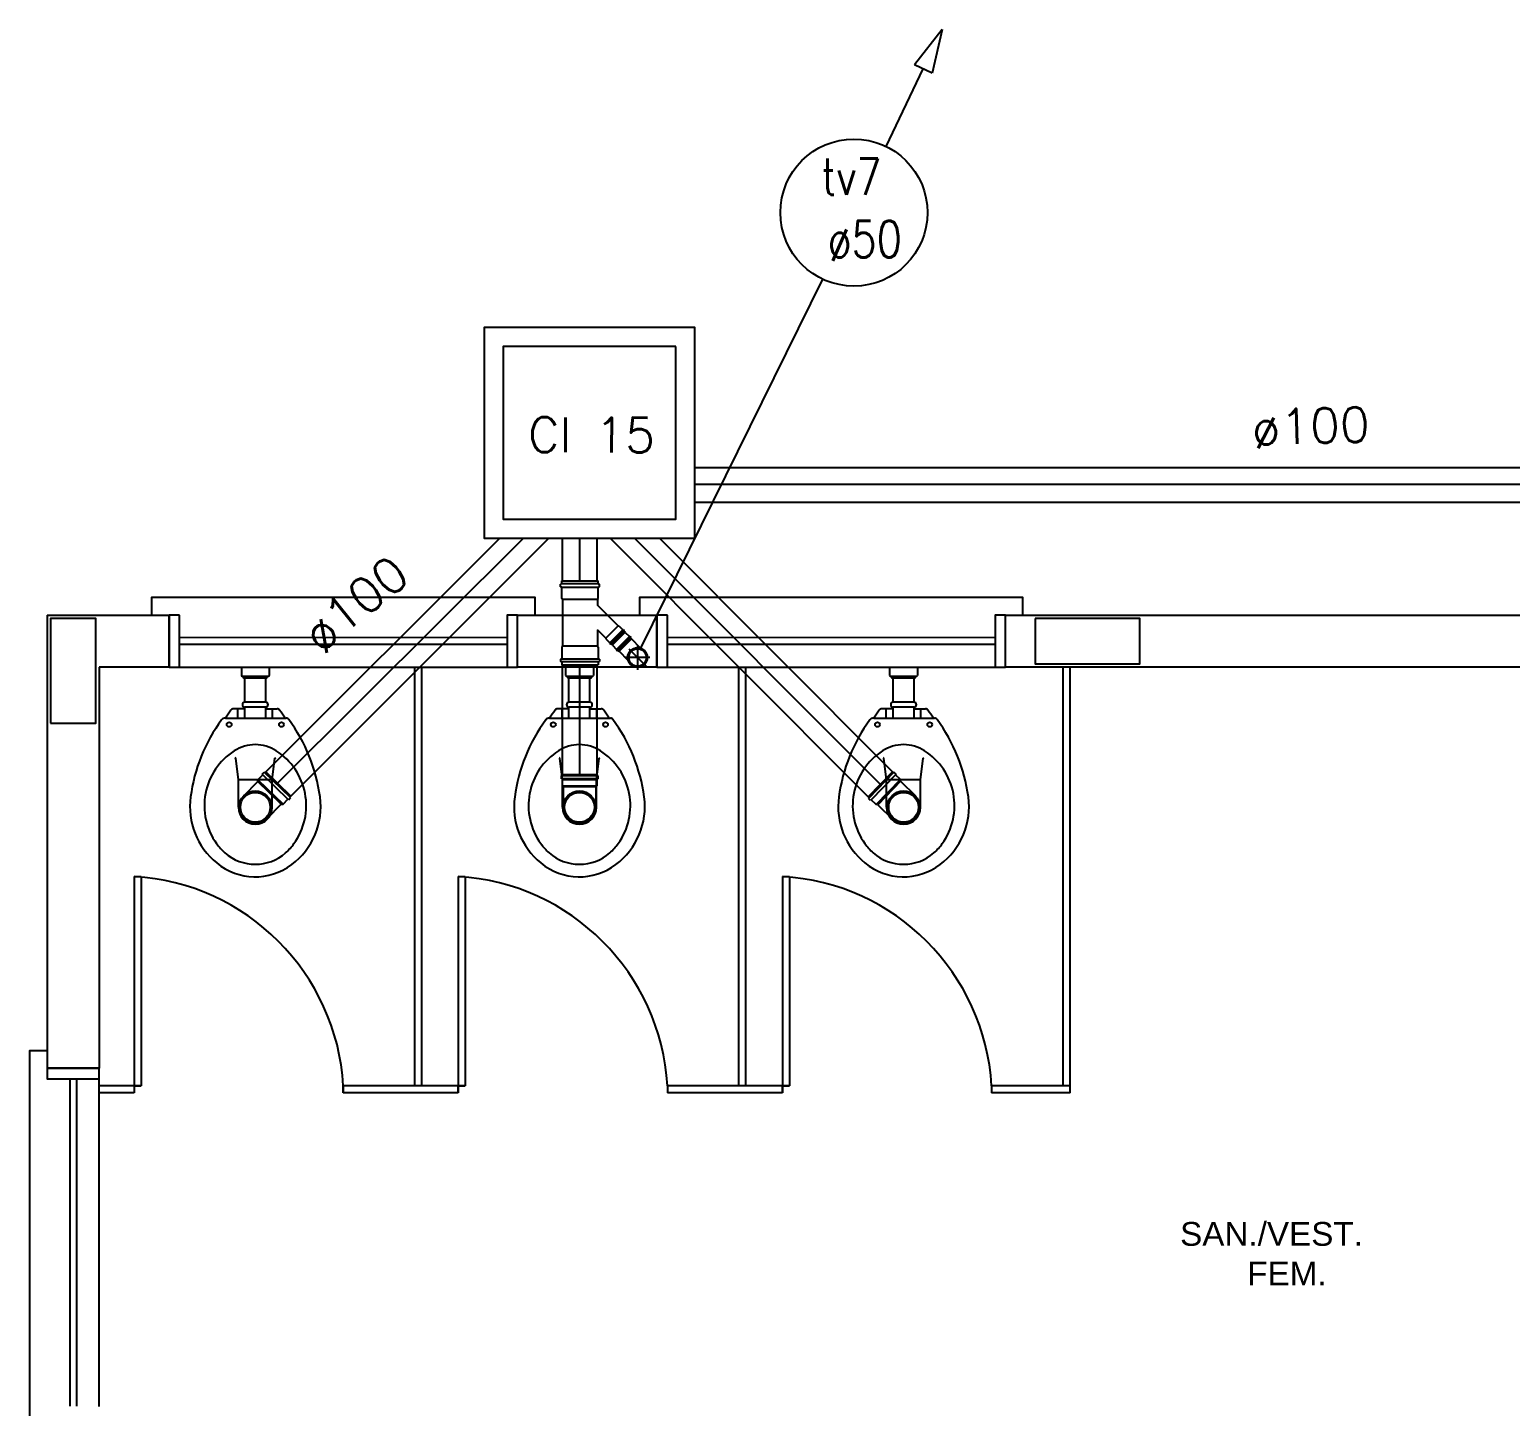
# Model space of a CAD drawing. Extents: x 411.9 to 506.5, y 66.1 to 116.3.
# Drawn here: x 427.38 to 431.629, y 108.535 to 112.484 of the extents above; entities that cross this region are included whole.
import ezdxf

# ---------------------------------------------------------------- set-up
doc = ezdxf.new("R2010")
doc.units = 0
doc.header["$LTSCALE"] = 0.005
for name, color, linetype in [('A-COTAS', 1, 'CONTINUOUS'), ('A-TEXTO', 3, 'CONTINUOUS'), ('ARQ-TXT-1_050', 2, 'CONTINUOUS'), ('EIXOS', 1, 'CONTINUOUS'), ('ESG-GERAL', 7, 'CONTINUOUS'), ('ESGOTO', 3, 'CONTINUOUS'), ('Estr-Met-PILARES', 3, 'CONTINUOUS'), ('H-ESGOTO', 3, 'CONTINUOUS'), ('PROJ', 4, 'CONTINUOUS'), ('SANIT', 3, 'CONTINUOUS'), ('TUB-ESGOTO', 7, 'CONTINUOUS')]:
    doc.layers.add(name, color=color, linetype=linetype)
doc.styles.add('ESC-50-A20', font='arial.ttf', dxfattribs={"height": 0.1})
doc.styles.add('R80', font='SIMPLEX.SHX', dxfattribs={"height": 0.2})
doc.styles.add('SIMPLEX', font='SIMPLEX.SHX', dxfattribs={"width": 0.8})
doc.styles.get("Standard").update_dxf_attribs({"font": 'simplex.shx'})

# ---------------------------------------------------------------- blocks, each defined once
blk = doc.blocks.new('JO90100S')
at = {"layer": 'ESGOTO'}
for p, q in [((58.2, 46.7), (-1.9, 46.7)), ((58.2, 46.7), (61.6, 49)), ((58.2, -47.3), (58.2, 46.7)), ((61.6, 49), (61.6, -51)), ((61.6, 49), (81.6, 49)), ((81.6, -53.3), (81.6, 52)), ((81.6, 52), (90.2, 52)), ((90.2, -53.3), (90.2, 52)), ((90.2, 49), (93.6, 49)), ((93.6, -51), (93.6, 49)), ((58.2, -47.3), (-1.9, -47.2)), ((58.2, -47.3), (61.6, -51)), ((61.6, -51), (81.6, -51)), ((81.6, -53.3), (90.2, -53.3)), ((90.2, -51), (93.6, -51))]:
    blk.add_line(p, q, dxfattribs=at)
for radius in [46.9, 42.8]:
    blk.add_circle((0, 0), radius, dxfattribs=at)
blk = doc.blocks.new('INTER')
at = {"layer": 'PROJ'}
for p, q in [((-0.0107, 0.0628), (0.0628, -0.0107)), ((0.0692, -0.0043), (-0.0043, 0.0692)), ((0.0363, -0.0344), (-0.0344, 0.0363)), ((-0.156, -0.0824), (-0.0824, -0.156)), ((-0.0587, -0.1295), (-0.1295, -0.0587)), ((-0.0888, -0.1624), (-0.1624, -0.0888)), ((0.026, -0.1477), (-0.026, -0.1477)), ((-0.026, -0.1522), (0.026, -0.1522)), ((-0.025, -0.13), (0.025, -0.13))]:
    blk.add_line(p, q, dxfattribs=at)
at = {"layer": 'SANIT'}
for p, q in [((-0.0341, 0.0395), (-0.0107, 0.0628)), ((-0.0128, 0.0664), (-0.0078, 0.0714)), ((-0.0107, 0.0628), (-0.0128, 0.0664)), ((-0.0043, 0.0692), (-0.0078, 0.0714)), ((-0.0043, 0.0692), (0.002, 0.0756)), ((0.002, 0.0756), (0.0756, 0.002)), ((-0.0344, 0.0363), (-0.1295, -0.0587)), ((-0.0344, 0.0363), (-0.0341, 0.0395)), ((0.0692, -0.0043), (0.0756, 0.002)), ((0.0363, -0.0344), (0.025, -0.0457)), ((0.0363, -0.0344), (0.0395, -0.0341)), ((0.0395, -0.0341), (0.0628, -0.0107)), ((0.0628, -0.0107), (0.0664, -0.0128)), ((0.0664, -0.0128), (0.0714, -0.0078)), ((0.0692, -0.0043), (0.0714, -0.0078)), ((-0.1595, -0.0803), (-0.1645, -0.0853)), ((-0.156, -0.0824), (-0.1595, -0.0803)), ((-0.1326, -0.0591), (-0.156, -0.0824)), ((-0.1295, -0.0587), (-0.1326, -0.0591)), ((0.025, -0.13), (0.025, -0.0457)), ((-0.1624, -0.0888), (-0.1687, -0.0952)), ((-0.1687, -0.0952), (-0.0952, -0.1687)), ((-0.1624, -0.0888), (-0.1645, -0.0853)), ((-0.025, -0.0957), (-0.0587, -0.1295)), ((-0.025, -0.13), (-0.025, -0.0957)), ((-0.0888, -0.1624), (-0.0952, -0.1687)), ((-0.0888, -0.1624), (-0.0853, -0.1645)), ((-0.0803, -0.1595), (-0.0853, -0.1645)), ((-0.0591, -0.1326), (-0.0824, -0.156)), ((-0.0824, -0.156), (-0.0803, -0.1595)), ((-0.0587, -0.1295), (-0.0591, -0.1326)), ((-0.026, -0.1477), (-0.028, -0.1482)), ((-0.028, -0.1482), (-0.028, -0.1518)), ((-0.026, -0.1522), (-0.028, -0.1518)), ((-0.025, -0.13), (-0.026, -0.1312)), ((-0.026, -0.1312), (-0.026, -0.1477)), ((-0.026, -0.1522), (-0.026, -0.1568)), ((-0.026, -0.1568), (0.026, -0.1568)), ((0.025, -0.13), (0.026, -0.1312)), ((0.026, -0.1312), (0.026, -0.1477)), ((0.026, -0.1477), (0.028, -0.1482)), ((0.026, -0.1522), (0.028, -0.1518)), ((0.026, -0.1522), (0.026, -0.1568)), ((0.028, -0.1482), (0.028, -0.1518))]:
    blk.add_line(p, q, dxfattribs=at)

msp = doc.modelspace()

# ---------------------------------------------------------------- linework, layer by layer
at = {"layer": 'EIXOS'}
for p, q in [((429.28916, 111.18003), (431.70786, 111.18003)), ((428.09379, 110.32457), (428.79714, 111.0248)), ((428.95866, 110.90292), (428.95866, 111.0248)), ((429.82148, 110.31908), (429.11576, 111.0248)), ((428.95866, 110.34681), (428.95866, 110.66142))]:
    msp.add_line(p, q, dxfattribs=at)
at = {"layer": 'ESG-GERAL', "color": 5, "linetype": 'Continuous', "extrusion": (0, 0, -1)}
msp.add_lwpolyline([(-429.28916, 111.0248), (-429.28916, 111.6298), (-428.68416, 111.6298), (-428.68416, 111.0248)], close=True, dxfattribs=at)
at = {"layer": 'ESG-GERAL', "color": 1, "linetype": 'Continuous', "extrusion": (0, 0, -1)}
msp.add_lwpolyline([(-429.23416, 111.5748), (-428.73916, 111.5748), (-428.73916, 111.0798), (-429.23416, 111.0798)], close=True, dxfattribs=at)
at = {"layer": 'Estr-Met-PILARES', "color": 251}
for p, q in [((427.43047, 110.80472), (427.78047, 110.80472)), ((427.43047, 110.80472), (427.43047, 109.50472)), ((427.78047, 110.65472), (427.78047, 110.80472)), ((428.78047, 110.80472), (429.18047, 110.80472)), ((428.78047, 110.65472), (428.78047, 110.80472)), ((429.18047, 110.65472), (429.18047, 110.80472)), ((430.18047, 110.80472), (431.73048, 110.80472)), ((430.18047, 110.65472), (430.18047, 110.80472)), ((428.75047, 110.73979), (427.81086, 110.73981)), ((428.75047, 110.71979), (427.81086, 110.71981)), ((430.15047, 110.73979), (429.21086, 110.73981)), ((430.15047, 110.71979), (429.21086, 110.71981)), ((427.58047, 110.65472), (427.58047, 109.50472)), ((427.78047, 110.65472), (427.58047, 110.65472)), ((427.81047, 110.65472), (428.75047, 110.65472)), ((427.98797, 110.65472), (427.98797, 110.63172)), ((427.98997, 110.62972), (427.99297, 110.62972)), ((427.99297, 110.62972), (428.06297, 110.62972)), ((427.99297, 110.62972), (427.99297, 110.62672)), ((428.06297, 110.62972), (428.06597, 110.62972)), ((428.06297, 110.62972), (428.06297, 110.62672)), ((428.06797, 110.65472), (428.06797, 110.63172)), ((428.48547, 109.45472), (428.48547, 110.65472)), ((428.50547, 109.45472), (428.50547, 110.65472)), ((429.18047, 110.65472), (428.78047, 110.65472)), ((428.91797, 110.65472), (428.91797, 110.63172)), ((428.91997, 110.62972), (428.92297, 110.62972)), ((428.92297, 110.62972), (428.99297, 110.62972)), ((428.92297, 110.62972), (428.92297, 110.62672)), ((428.99297, 110.62972), (428.99597, 110.62972)), ((428.99297, 110.62972), (428.99297, 110.62672)), ((428.99797, 110.65472), (428.99797, 110.63172)), ((429.21047, 110.65472), (430.15047, 110.65472)), ((429.41547, 109.45472), (429.41547, 110.65472)), ((429.43547, 109.45472), (429.43547, 110.65472)), ((429.84797, 110.65472), (429.84797, 110.63172)), ((429.84997, 110.62972), (429.85297, 110.62972)), ((429.85297, 110.62972), (429.92297, 110.62972)), ((429.85297, 110.62972), (429.85297, 110.62672)), ((429.92297, 110.62972), (429.92597, 110.62972)), ((429.92297, 110.62972), (429.92297, 110.62672)), ((429.92797, 110.65472), (429.92797, 110.63172)), ((431.73049, 110.65472), (430.18047, 110.65472)), ((430.34547, 109.45472), (430.34547, 110.65472)), ((430.36547, 109.43472), (430.36547, 110.65472)), ((427.99497, 110.62472), (428.06097, 110.62472)), ((427.99799, 110.55472), (427.99799, 110.62472)), ((428.05794, 110.55472), (428.05794, 110.62472)), ((428.92497, 110.62472), (428.99097, 110.62472)), ((428.92799, 110.55472), (428.92799, 110.62472)), ((428.98794, 110.55472), (428.98794, 110.62472)), ((429.85497, 110.62472), (429.92097, 110.62472)), ((429.85799, 110.55472), (429.85799, 110.62472)), ((429.91794, 110.55472), (429.91794, 110.62472)), ((428.0578, 110.55472), (427.99814, 110.55472)), ((428.9878, 110.55472), (428.92814, 110.55472)), ((429.9178, 110.55472), (429.85814, 110.55472)), ((427.9423, 110.50871), (427.93925, 110.50871)), ((427.9423, 110.50871), (428.11363, 110.50871)), ((427.99799, 110.53563), (427.96556, 110.53563)), ((427.97824, 110.50871), (427.97824, 110.53563)), ((427.99799, 110.53563), (427.99799, 110.54078)), ((427.99799, 110.50871), (427.99799, 110.53563)), ((428.0578, 110.54078), (427.99814, 110.54078)), ((428.05794, 110.53563), (428.05794, 110.54078)), ((428.05794, 110.50871), (428.05794, 110.53563)), ((428.05794, 110.53563), (428.09037, 110.53563)), ((428.07769, 110.50871), (428.07769, 110.53563)), ((428.11363, 110.50871), (428.11666, 110.50871)), ((428.8723, 110.50871), (428.86925, 110.50871)), ((428.8723, 110.50871), (429.04363, 110.50871)), ((428.92799, 110.53563), (428.89556, 110.53563)), ((428.90824, 110.50871), (428.90824, 110.53563)), ((428.92799, 110.53563), (428.92799, 110.54078)), ((428.92799, 110.50871), (428.92799, 110.53563)), ((428.9878, 110.54078), (428.92814, 110.54078)), ((428.98794, 110.53563), (428.98794, 110.54078)), ((428.98794, 110.50871), (428.98794, 110.53563)), ((428.98794, 110.53563), (429.02037, 110.53563)), ((429.00769, 110.50871), (429.00769, 110.53563)), ((429.04363, 110.50871), (429.04666, 110.50871)), ((429.8023, 110.50871), (429.79925, 110.50871)), ((429.8023, 110.50871), (429.97363, 110.50871)), ((429.85799, 110.53563), (429.82556, 110.53563)), ((429.83824, 110.50871), (429.83824, 110.53563)), ((429.85799, 110.53563), (429.85799, 110.54078)), ((429.85799, 110.50871), (429.85799, 110.53563)), ((429.9178, 110.54078), (429.85814, 110.54078)), ((429.91794, 110.53563), (429.91794, 110.54078)), ((429.91794, 110.50871), (429.91794, 110.53563)), ((429.91794, 110.53563), (429.95037, 110.53563)), ((429.93769, 110.50871), (429.93769, 110.53563)), ((429.97363, 110.50871), (429.97666, 110.50871)), ((427.97175, 110.39371), (427.96946, 110.39541)), ((427.97933, 110.33179), (427.97175, 110.39371)), ((428.0766, 110.33179), (428.08418, 110.39371)), ((428.08418, 110.39371), (428.08648, 110.39541)), ((428.90175, 110.39371), (428.89946, 110.39541)), ((428.90933, 110.33179), (428.90175, 110.39371)), ((429.0066, 110.33179), (429.01418, 110.39371)), ((429.01418, 110.39371), (429.01648, 110.39541)), ((429.83175, 110.39371), (429.82946, 110.39541)), ((429.83933, 110.33179), (429.83175, 110.39371)), ((429.9366, 110.33179), (429.94418, 110.39371)), ((429.94418, 110.39371), (429.94648, 110.39541)), ((427.97933, 110.25326), (427.97933, 110.33179)), ((428.0766, 110.33179), (427.97933, 110.33179)), ((428.0766, 110.25326), (428.0766, 110.33179)), ((428.90933, 110.25326), (428.90933, 110.33179)), ((429.0066, 110.33179), (428.90933, 110.33179)), ((429.0066, 110.25326), (429.0066, 110.33179)), ((429.83933, 110.25326), (429.83933, 110.33179)), ((429.9366, 110.33179), (429.83933, 110.33179)), ((429.9366, 110.25326), (429.9366, 110.33179)), ((427.68047, 110.05472), (427.68047, 109.45472)), ((427.68047, 110.05472), (427.70047, 110.05472)), ((427.70047, 110.05472), (427.70047, 109.45472)), ((428.61047, 110.05472), (428.61047, 109.45472)), ((428.61047, 110.05472), (428.63047, 110.05472)), ((428.63047, 110.05472), (428.63047, 109.45472)), ((429.54047, 110.05472), (429.54047, 109.45472)), ((429.54047, 110.05472), (429.56047, 110.05472)), ((429.56047, 110.05472), (429.56047, 109.45472)), ((427.43047, 109.50472), (427.58047, 109.50472)), ((427.4954, 109.47472), (427.49538, 108.53512)), ((427.5154, 109.47472), (427.51538, 108.53512)), ((427.58047, 108.53472), (427.58047, 109.47472)), ((427.68047, 109.45472), (427.58047, 109.45472)), ((427.70047, 109.45472), (427.58047, 109.45472)), ((427.68047, 109.45472), (427.68047, 109.43472)), ((427.68047, 109.45472), (427.70047, 109.45472)), ((428.50547, 109.45472), (428.28047, 109.45472)), ((428.28047, 109.43472), (428.28047, 109.45472)), ((428.28047, 109.45472), (428.28047, 109.43472)), ((428.63047, 109.45472), (428.50547, 109.45472)), ((428.61047, 109.43472), (428.61047, 109.45472)), ((428.61047, 109.45472), (428.63047, 109.45472)), ((428.61047, 109.45472), (428.61047, 109.43472)), ((429.43547, 109.45472), (429.21047, 109.45472)), ((429.21047, 109.45472), (429.21047, 109.43472)), ((429.56047, 109.45472), (429.43547, 109.45472)), ((429.54047, 109.43472), (429.54047, 109.45472)), ((429.54047, 109.45472), (429.56047, 109.45472)), ((429.54047, 109.45472), (429.54047, 109.43472)), ((430.36547, 109.45472), (430.14047, 109.45472)), ((430.14047, 109.45472), (430.14047, 109.43472)), ((427.68047, 109.43472), (427.58047, 109.43472)), ((428.61047, 109.43472), (428.28047, 109.43472)), ((429.54047, 109.43472), (429.21047, 109.43472)), ((430.36547, 109.43472), (430.14047, 109.43472))]:
    msp.add_line(p, q, dxfattribs=at)
for points in [[(428.83047, 110.80472), (428.83047, 110.85472), (427.73047, 110.85472), (427.73047, 110.80472)], [(430.23047, 110.80472), (430.23047, 110.85472), (429.13047, 110.85472), (429.13047, 110.80472)], [(427.43047, 109.55472), (427.38047, 109.55472), (427.38047, 108.45472), (427.43047, 108.45472)]]:
    msp.add_lwpolyline(points, dxfattribs=at)
for points in [[(427.81047, 110.80472), (427.78047, 110.80472), (427.78047, 110.65472), (427.81047, 110.65472)], [(428.78047, 110.80472), (428.75047, 110.80472), (428.75047, 110.65472), (428.78047, 110.65472)], [(429.21047, 110.80472), (429.18047, 110.80472), (429.18047, 110.65472), (429.21047, 110.65472)], [(430.18047, 110.80472), (430.15047, 110.80472), (430.15047, 110.65472), (430.18047, 110.65472)], [(427.44046, 110.49472), (427.50546, 110.49472), (427.57046, 110.49472), (427.57046, 110.64472), (427.57046, 110.79472), (427.50546, 110.79472), (427.44046, 110.79472), (427.44046, 110.64472), (427.44046, 110.49472)], [(430.26546, 110.79472), (430.26546, 110.72972), (430.26546, 110.66472), (430.41546, 110.66472), (430.56546, 110.66472), (430.56546, 110.72972), (430.56546, 110.79472), (430.41546, 110.79472), (430.26546, 110.79472)], [(427.43047, 109.50472), (427.43047, 109.47472), (427.58047, 109.47472), (427.58047, 109.50472)]]:
    msp.add_lwpolyline(points, close=True, dxfattribs=at)
for centre in [(427.95294, 110.49058), (428.10294, 110.49058), (428.88294, 110.49058), (429.03294, 110.49058), (429.81294, 110.49058), (429.96294, 110.49058)]:
    msp.add_circle(centre, 0.00682, dxfattribs=at)
for centre, radius, start, end in [((427.98997, 110.63172), 0.002, 180, 270), ((428.06597, 110.63172), 0.002, 270, 0), ((428.91997, 110.63172), 0.002, 180, 270), ((428.99597, 110.63172), 0.002, 270, 0), ((429.84997, 110.63172), 0.002, 180, 270), ((429.92597, 110.63172), 0.002, 270, 0), ((427.99497, 110.62672), 0.002, 180, 270), ((428.06097, 110.62672), 0.002, 270, 0), ((428.92497, 110.62672), 0.002, 180, 270), ((428.99097, 110.62672), 0.002, 270, 0), ((429.85497, 110.62672), 0.002, 180, 270), ((429.92097, 110.62672), 0.002, 270, 0), ((427.99814, 110.54775), 0.00697, 90, 270), ((428.0578, 110.54775), 0.00697, 270, 90), ((428.92814, 110.54775), 0.00697, 90, 270), ((428.9878, 110.54775), 0.00697, 270, 90), ((429.85814, 110.54775), 0.00697, 90, 270), ((429.9178, 110.54775), 0.00697, 270, 90), ((428.32159, 110.21834), 0.48371, 143.75773, 172.31954), ((427.93925, 110.49962), 0.00909, 90, 148.98254), ((428.34345, 110.25037), 0.47714, 143.83956, 147.21816), ((427.96556, 110.52654), 0.00909, 90, 143.83956), ((428.09037, 110.52654), 0.00909, 36.16044, 90), ((427.71248, 110.25037), 0.47714, 32.78184, 36.16044), ((428.11668, 110.49962), 0.00909, 36.33581, 90), ((427.73439, 110.21834), 0.48371, 7.68046, 36.34544), ((429.25159, 110.21834), 0.48371, 143.75773, 172.31954), ((428.86925, 110.49962), 0.00909, 90, 148.98254), ((429.27345, 110.25037), 0.47714, 143.83956, 147.21816), ((428.89556, 110.52654), 0.00909, 90, 143.83956), ((429.02037, 110.52654), 0.00909, 36.16044, 90), ((428.64248, 110.25037), 0.47714, 32.78184, 36.16044), ((429.04668, 110.49962), 0.00909, 36.33581, 90), ((428.66439, 110.21834), 0.48371, 7.68046, 36.34544), ((430.18159, 110.21834), 0.48371, 143.75773, 172.31954), ((429.79925, 110.49962), 0.00909, 90, 148.98254), ((430.20345, 110.25037), 0.47714, 143.83956, 147.21816), ((429.82556, 110.52654), 0.00909, 90, 143.83956), ((429.95037, 110.52654), 0.00909, 36.16044, 90), ((429.57248, 110.25037), 0.47714, 32.78184, 36.16044), ((429.97668, 110.49962), 0.00909, 36.33581, 90), ((429.59439, 110.21834), 0.48371, 7.68046, 36.34544), ((428.02797, 110.32119), 0.11172, 90, 122.67986), ((428.02797, 110.32119), 0.11172, 57.32014, 90), ((428.95797, 110.32119), 0.11172, 90, 122.67986), ((428.95797, 110.32119), 0.11172, 57.32014, 90), ((429.88797, 110.32119), 0.11172, 90, 122.67986), ((429.88797, 110.32119), 0.11172, 57.32014, 90), ((428.06841, 110.25814), 0.18662, 122.67986, 215.74855), ((427.98752, 110.25814), 0.18662, 324.25145, 57.32014), ((428.99841, 110.25814), 0.18662, 122.67986, 215.74855), ((428.91752, 110.25814), 0.18662, 324.25145, 57.32014), ((429.92841, 110.25814), 0.18662, 122.67986, 215.74855), ((429.84752, 110.25814), 0.18662, 324.25145, 57.32014), ((428.04847, 110.25517), 0.20812, 172.31954, 230.89786), ((428.02797, 110.25326), 0.04864, 180, 0), ((428.00751, 110.25517), 0.20812, 306.88811, 7.68046), ((428.97847, 110.25517), 0.20812, 172.31954, 230.89786), ((428.95797, 110.25326), 0.04864, 180, 0), ((428.93751, 110.25517), 0.20812, 306.88811, 7.68046), ((429.90847, 110.25517), 0.20812, 172.31954, 230.89786), ((429.88797, 110.25326), 0.04864, 180, 0), ((429.86751, 110.25517), 0.20812, 306.88811, 7.68046), ((428.04614, 110.24211), 0.15918, 215.74855, 228.67007), ((428.02797, 110.22144), 0.13166, 228.67007, 270), ((428.02797, 110.22144), 0.13166, 270, 311.32993), ((428.00979, 110.24211), 0.15918, 311.32993, 324.25145), ((428.97614, 110.24211), 0.15918, 215.74855, 228.67007), ((428.95797, 110.22144), 0.13166, 228.67007, 270), ((428.95797, 110.22144), 0.13166, 270, 311.32993), ((428.93979, 110.24211), 0.15918, 311.32993, 324.25145), ((429.90614, 110.24211), 0.15918, 215.74855, 228.67007), ((429.88797, 110.22144), 0.13166, 228.67007, 270), ((429.88797, 110.22144), 0.13166, 270, 311.32993), ((429.86979, 110.24211), 0.15918, 311.32993, 324.25145), ((428.02797, 110.22791), 0.17404, 230.47667, 306.88811), ((428.95797, 110.22791), 0.17404, 230.47667, 306.88811), ((429.88797, 110.22791), 0.17404, 230.47667, 306.88811), ((427.64237, 109.41662), 0.63924, 3.41688, 86.58312), ((428.57237, 109.41662), 0.63924, 3.41688, 86.58312), ((429.50237, 109.41662), 0.63924, 3.41688, 86.58312)]:
    msp.add_arc(centre, radius, start, end, dxfattribs=at)
at = {"layer": 'H-ESGOTO'}
for p, q in [((429.99839, 112.48383), (429.91887, 112.38319)), ((429.99839, 112.48383), (429.96966, 112.35882)), ((429.96966, 112.35882), (429.91887, 112.38319)), ((429.83765, 112.14878), (429.94427, 112.371)), ((429.65517, 111.76842), (429.13339, 110.70958))]:
    msp.add_line(p, q, dxfattribs=at)
at = {"layer": 'H-ESGOTO', "color": 2}
for p, q in [((429.08803, 110.75494), (429.05268, 110.71959)), ((429.05268, 110.71959), (429.05283, 110.71802)), ((429.05283, 110.71802), (429.06453, 110.70632)), ((429.06453, 110.70632), (429.1013, 110.74309)), ((429.10448, 110.7399), (429.06771, 110.70314)), ((429.10767, 110.73672), (429.0709, 110.69995)), ((429.10696, 110.73601), (429.0716, 110.70066)), ((429.10696, 110.73601), (429.0716, 110.70066)), ((429.08803, 110.75494), (429.0896, 110.75479)), ((429.0896, 110.75479), (429.1013, 110.74309)), ((429.1013, 110.74309), (429.10306, 110.74416)), ((429.10306, 110.74416), (429.10555, 110.74167)), ((429.10448, 110.7399), (429.10555, 110.74167)), ((429.10448, 110.7399), (429.10767, 110.73672)), ((429.13339, 110.70958), (429.10696, 110.73601)), ((429.12464, 110.71802), (429.12464, 110.64794)), ((429.06453, 110.70632), (429.06346, 110.70456)), ((429.06346, 110.70456), (429.06595, 110.70206)), ((429.06771, 110.70314), (429.06595, 110.70206)), ((429.06771, 110.70314), (429.0709, 110.69995)), ((429.09804, 110.67423), (429.0716, 110.70066)), ((429.15968, 110.68298), (429.0896, 110.68298)), ((429.09986, 110.70776), (429.14941, 110.6582))]:
    msp.add_line(p, q, dxfattribs=at)
at = {"layer": 'H-ESGOTO'}
msp.add_circle((429.74549, 111.95904), 0.21094, dxfattribs=at)
at = {"layer": 'H-ESGOTO', "color": 2}
for radius in [0.028, 0.028, 0.025, 0.025]:
    msp.add_circle((429.12464, 110.68298), radius, dxfattribs=at)
at = {"layer": 'TUB-ESGOTO', "linetype": 'Continuous'}
for p, q in [((429.28916, 111.22762), (431.70786, 111.22762)), ((429.28916, 111.12803), (431.70786, 111.12803)), ((428.0579, 110.35453), (428.72908, 111.0248)), ((428.1297, 110.28494), (428.87056, 111.0248)), ((428.90937, 110.90292), (428.90945, 111.0248)), ((429.00901, 110.90292), (429.00901, 111.0248)), ((429.78669, 110.28318), (429.04606, 111.0248)), ((429.85627, 110.35498), (429.18735, 111.0248)), ((428.90901, 110.34683), (428.90922, 110.66142)), ((429.00901, 110.34678), (429.00901, 110.66142))]:
    msp.add_line(p, q, dxfattribs=at)

# ---------------------------------------------------------------- block references
at = {"layer": 'A-COTAS', "rotation": 45.0000050455596}
msp.add_blockref('INTER', (428.95943, 110.84803), dxfattribs=at)
at = {"layer": 'ESGOTO', "linetype": 'Continuous'}
for p, xscale, yscale, zscale, rotation in [((428.02797, 110.25326), 0.001, 0.001, 0.001, 45.89591744437019), ((428.95797, 110.25326), 0.0009999999999999998, 0.0009999999999999998, 0.0009999999999999998, 89.97129955190117), ((429.88797, 110.25326), 0.001, 0.001, 0.001, 135.8959174443702)]:
    msp.add_blockref('JO90100S', p, dxfattribs=dict(at, xscale=xscale, yscale=yscale, zscale=zscale, rotation=rotation))

# ---------------------------------------------------------------- texts
at = {"layer": 'A-TEXTO', "color": 1}
for rotation, p in [(1.50997, (430.88817, 111.2928)), (38.71145, (428.21347, 110.69285))]:
    msp.add_text('ø100', height=0.1, rotation=rotation, dxfattribs=at).set_placement(p)
at = {"layer": 'A-TEXTO', "style": 'R80'}
msp.add_text('CI 15', height=0.1, rotation=359.78464, dxfattribs=at).set_placement((428.81041, 111.27205))
at = {"layer": 'ARQ-TXT-1_050', "insert": (430.45008, 109.0638), "char_height": 0.0682667, "attachment_point": 1, "style": 'ESC-50-A20'}
msp.add_mtext_dynamic_manual_height_columns('\\pi0.23124;SAN./VEST.\\P\\pi0.4238;FEM.      ', width=2.706779, gutter_width=1, heights=[0], dxfattribs=at)
at = {"layer": 'H-ESGOTO', "style": 'SIMPLEX', "width": 0.8}
for s, p in [('tv7', (429.65209, 112.0095)), ('ø50', (429.67036, 111.83059))]:
    msp.add_text(s, height=0.105, dxfattribs=at).set_placement(p)

doc.saveas('drawing.dxf')
